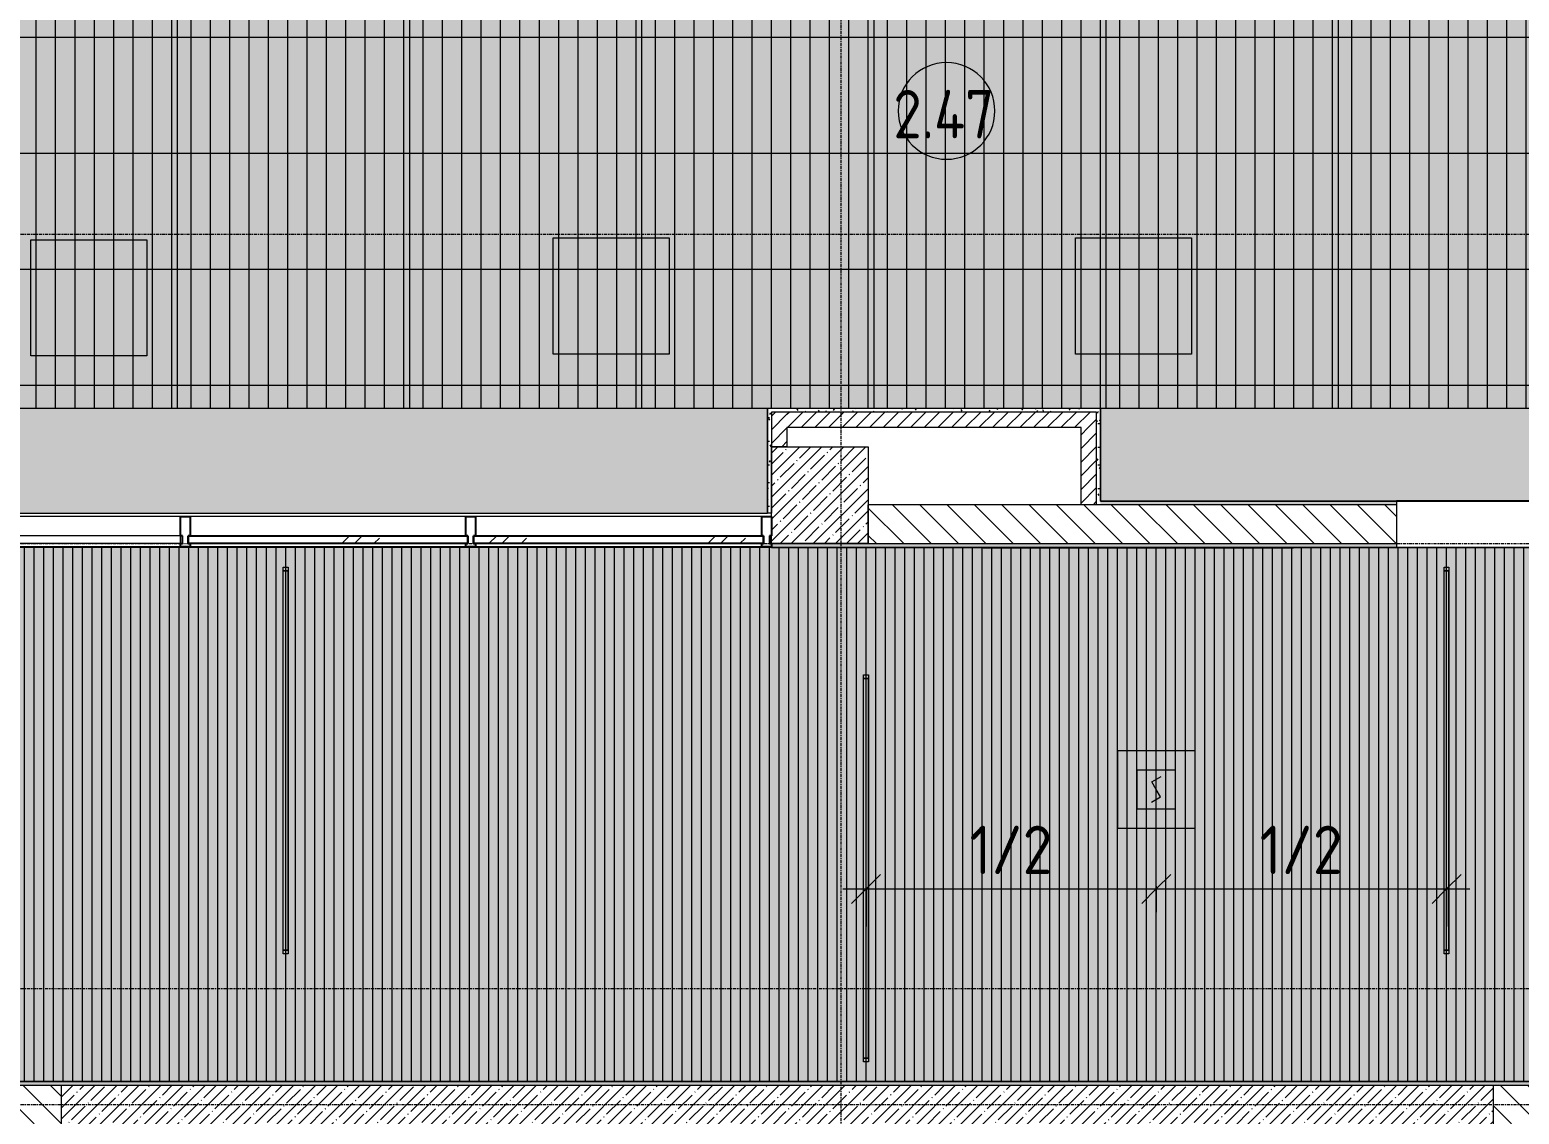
# Model space of a CAD drawing. Header units: millimetres. Extents: x 81548 to 272142, y -8553 to 29000.
# Drawn here: x 111766 to 119465, y 10450 to 16056 of the extents above; entities that cross this region are included whole.
import ezdxf

# ---------------------------------------------------------------- set-up
doc = ezdxf.new("R2010")
doc.units = ezdxf.units.MM
doc.linetypes.add('Осевая', pattern=[31.75, 6.35, -4.7625, 15.875, -4.7625])
for name, color, linetype, lineweight in [('A-ANNO-DIMS', 7, 'Continuous', 9), ('A-ANNO-DIMS-100', 7, 'Continuous', 9), ('A-AREA-IDEN', 7, 'Continuous', 9), ('A-CLNG-PATT', 7, 'Continuous', 9), ('A-GLAZ-CURT', 7, 'Continuous', 9), ('A-GLAZ-CURT-1', 7, 'Continuous', 25), ('A-GLAZ-CWMG', 7, 'Continuous', 9), ('A-GLAZ-CWMG-1', 7, 'Continuous', 25), ('A-WALL', 7, 'Continuous', 9), ('I-WALL', 7, 'Continuous', 9), ('Q-SPCQ', 7, 'Continuous', 9), ('Оси-2', 7, 'Осевая', 9)]:
    doc.layers.add(name, color=color, linetype=linetype, lineweight=lineweight)
for name, color, linetype, lineweight, true_color in [('A-ANNO-NOTE', 1, 'Continuous', 9, 0xff0000), ('A-CLNG-1', 7, 'Continuous', 9, 0xeaeaea), ('A-WALL-1', 7, 'Continuous', 9, 0x3c3c3c), ('A-WALL-FNSH-1', 7, 'Continuous', 9, 0x3c3c3c), ('E-LITE-EQPM-1', 7, 'Continuous', 9, 0xff8080), ('I-WALL-1', 7, 'Continuous', 9, 0x535353), ('Q-SPCQ-4', 1, 'Continuous', 9, 0xff0000), ('S-COLS-1', 9, 'Continuous', 9, 0x808080), ('S-COLS-2', 7, 'Continuous', 9, 0x3c3c3c)]:
    doc.layers.add(name, color=color, linetype=linetype, lineweight=lineweight, true_color=true_color)
doc.layers.add('A-CLNG-PATT-1', color=7, linetype='Continuous', lineweight=9, transparency=1)
doc.styles.add('GOST Common_1', font='GOST_Common.ttf', dxfattribs={"width": 0.9, "height": 250})
doc.styles.add('ISOCPEUR', font='isocpeur.ttf', dxfattribs={"width": 0.9, "height": 250})
doc.dimstyles.new('ISO-2_5_0_9К_БОЛЬШОЙ', dxfattribs={"dimscale": 304.8, "dimtxt": 248.995294, "dimasz": 0.492126, "dimexe": 0.393701, "dimexo": 0.984252, "dimgap": 0, "dimtad": 1, "dimdec": 0, "dimrnd": 10, "dimzin": 0, "dimdsep": 46, "dimtxsty": 'ISOCPEUR', "dimblk1": 'OBLIQUE', "dimblk2": 'OBLIQUE', "dimsah": 1, "dimcen": 0.09, "dimdle": 0.393701, "dimazin": 0, "dimtfac": 1, "dimtdec": 4, "dimtix": 1, "dimtmove": 0, "dimatfit": 3, "dimfxl": 1, "dimtvp": 1, "dimtolj": 1, "dimtzin": 0, "dimarcsym": 2})
pattern_1 = [(135, (0, 0), (-70.71068, -70.71068), [])]
pattern_2 = [(45, (0, 0), (-57.024626, 57.024626), []), (45, (57.025, 0), (-57.024626, 57.024626), [100.806, -20.161, 3.353, -16.808])]
pattern_3 = [(45, (0, 0), (-35.35534, 35.35534), [])]
pattern_4 = [(0, (0, 0), (121.92, 30.48), [10.058, -81.382, 10.058, -81.382, -487.68]), (0, (0, 0), (121.92, 30.48), [-182.88, 10.058, -172.822, 10.058, -81.382, -213.36]), (0, (0, 0), (121.92, 30.48), [-457.2, 10.058, -50.902, 10.058, -142.342]), (120, (45.72, 15.24), (-87.356454, 90.345817), [10.058, -81.382, 10.058, -81.382, -487.68]), (120, (45.72, 15.24), (-87.356454, 90.345817), [-182.88, 10.058, -172.822, 10.058, -81.382, -213.36]), (120, (45.72, 15.24), (-87.356454, 90.345817), [-457.2, 10.058, -50.902, 10.058, -142.342]), (240, (60.96, 76.2), (-34.563546, -120.825817), [10.058, -81.382, 10.058, -81.382, -487.68]), (240, (60.96, 76.2), (-34.563546, -120.825817), [-182.88, 10.058, -172.822, 10.058, -81.382, -213.36]), (240, (60.96, 76.2), (-34.563546, -120.825817), [-457.2, 10.058, -50.902, 10.058, -142.342])]

# ---------------------------------------------------------------- blocks, each defined once
blk = doc.blocks.new('Downlight - Strip - 2000 мм-27655400-Сводный план потолков 2 этажа в осях 23-33')
at = {"layer": 'E-LITE-EQPM-1'}
for p, q in [((-1000, -231.3), (-1000, -205.9)), ((-1000, -205.9), (-980.9, -205.9)), ((-980.9, -231.3), (-980.9, -205.9)), ((-980.9, -205.9), (981, -205.9)), ((-980.9, -205.9), (-980.9, -231.3)), ((-980.9, -231.3), (-980.9, -205.9)), ((-980.9, -205.9), (-980.9, -231.3)), ((-980.9, -205.9), (981, -205.9)), ((-980.9, -205.9), (981, -205.9)), ((981, -205.9), (981, -231.3)), ((981, -231.3), (981, -205.9)), ((981, -205.9), (1000, -205.9)), ((981, -231.3), (981, -205.9)), ((981, -205.9), (981, -231.3)), ((1000, -205.9), (1000, -231.3)), ((-980.9, -231.3), (-1000, -231.3)), ((981, -231.3), (-980.9, -231.3)), ((981, -231.3), (-980.9, -231.3)), ((-980.9, -231.3), (981, -231.3)), ((1000, -231.3), (981, -231.3))]:
    blk.add_line(p, q, dxfattribs=at)
blk = doc.blocks.new('Извещатель потолочный - Монтируемые на перекрытии-30351624-Сводный план потолков 2 этажа в осях 23-33')
at = {"layer": 'Q-SPCQ'}
for p, q in [((-300, 300), (-300, -100)), ((100, 300), (-300, 300)), ((100, -100), (100, 300)), ((0, 200), (-200, 200)), ((-200, 200), (-200, 0)), ((-122.5, 139), (-74.9, 166.5)), ((0, 0), (0, 200)), ((-100, 100), (-122.5, 139)), ((-77.5, 61), (-100, 100)), ((-200, 0), (0, 0)), ((-125.1, 33.5), (-77.5, 61)), ((-300, -100), (100, -100))]:
    blk.add_line(p, q, dxfattribs=at)
blk = doc.blocks.new('Системная панель - Стекло - 40мм-32428871-Сводный план потолков 2 этажа в осях 23-33')
at = {"layer": 'A-GLAZ-CURT'}
h = blk.add_hatch(dxfattribs=at)
h.set_pattern_fill('FP_34', color=256, style=0, pattern_type=2)
h.set_pattern_definition([(225, (114910, 13300), (282.8427, -282.8427), [200, -600]), (225, (115110, 13400), (282.8427, -282.8427), [600, -200]), (225, (114710, 13500), (282.8427, -282.8427), [200, -600])])
h.paths.add_polyline_path([(-749.5, 0), (-749.5, -40), (749.5, -40), (749.5, 0), (-275.7, 0)])
at = {"layer": 'A-GLAZ-CURT-1'}
for p, q in [((-749.5, -40), (-749.5, 0)), ((-749.5, 0), (749.5, 0)), ((749.5, 0), (749.5, -40)), ((749.5, -40), (-749.5, -40))]:
    blk.add_line(p, q, dxfattribs=at)
blk = doc.blocks.new('Прямоугольный импост - Импост структурный с накладкой - 160мм Темный-32428319-Сводный план потолков 2 этажа в осях 23-33')
at = {"layer": 'A-GLAZ-CWMG-1'}
for p, q in [((-50, 40), (-50, 140)), ((-50, 140), (0, 140)), ((0, 140), (0, 40)), ((-40, 40), (-50, 40)), ((-50, 0), (-40, 0)), ((-50, -17), (-50, 0)), ((-40, 0), (-40, 40)), ((0, 40), (-10, 40)), ((-10, 40), (-10, 0)), ((-10, 0), (0, 0)), ((0, 0), (0, -17)), ((0, -17), (-50, -17))]:
    blk.add_line(p, q, dxfattribs=at)
blk = doc.blocks.new('Прямоугольный импост - Импост структурный с накладкой - 160мм Темный-32428733-Сводный план потолков 2 этажа в осях 23-33')
at = {"layer": 'A-GLAZ-CWMG'}
for p, q in [((112545.5, 13540), (111100.5, 13540)), ((111100.5, 13440), (111100.5, 13400)), ((112545.5, 13440), (111100.5, 13440)), ((112545.5, 13400), (111100.5, 13400)), ((112545.5, 13400), (112545.5, 13440)), ((112545.5, 13383), (111100.5, 13383))]:
    blk.add_line(p, q, dxfattribs=at)
blk = doc.blocks.new('Прямоугольный импост - Импост структурный с накладкой - 160мм Темный-32428850-Сводный план потолков 2 этажа в осях 23-33')
at = {"layer": 'A-GLAZ-CWMG'}
for p, q in [((115549.5, 13540), (114070.5, 13540)), ((115549.5, 13383), (114070.5, 13383))]:
    blk.add_line(p, q, dxfattribs=at)
blk = doc.blocks.new('Системная панель - Стекло - 40мм-32428872-Сводный план потолков 2 этажа в осях 23-33')
at = {"layer": 'A-GLAZ-CURT'}
h = blk.add_hatch(dxfattribs=at)
h.set_pattern_fill('FP_35', color=256, style=0, pattern_type=2)
h.set_pattern_definition([(225, (113408, 13300), (282.8427, -282.8427), [200, -600]), (225, (113608, 13400), (282.8427, -282.8427), [600, -200]), (225, (113208, 13500), (282.8427, -282.8427), [200, -600])])
h.paths.add_polyline_path([(-722.5, 0), (-722.5, -40), (722.5, -40), (722.5, 0), (-506.1, 0)])
at = {"layer": 'A-GLAZ-CURT-1'}
for p, q in [((-722.5, -40), (-722.5, 0)), ((-722.5, 0), (722.5, 0)), ((722.5, 0), (722.5, -40)), ((722.5, -40), (-722.5, -40))]:
    blk.add_line(p, q, dxfattribs=at)
blk = doc.blocks.new('Прямоугольный импост - Импост структурный с накладкой - 160мм Темный-32428852-Сводный план потолков 2 этажа в осях 23-33')
at = {"layer": 'A-GLAZ-CWMG'}
for p, q in [((114020.5, 13540), (112595.5, 13540)), ((114020.5, 13383), (112595.5, 13383))]:
    blk.add_line(p, q, dxfattribs=at)
blk = doc.blocks.new('Прямоугольный импост - Импост структурный с накладкой - 160мм Темный-32356291-Сводный план потолков 2 этажа в осях 23-33')
at = {"layer": 'A-GLAZ-CWMG-1'}
for p, q in [((25, 140), (-25, 140)), ((-25, 140), (-25, 40)), ((25, 40), (25, 140)), ((-25, 40), (-15, 40)), ((-15, 0), (-25, 0)), ((-25, 0), (-25, -17)), ((-15, 40), (-15, 0)), ((15, 0), (15, 40)), ((15, 40), (25, 40)), ((25, 0), (15, 0)), ((25, -17), (25, 0)), ((-25, -17), (25, -17))]:
    blk.add_line(p, q, dxfattribs=at)
blk = doc.blocks.new('Прямоугольный импост - Импост структурный с накладкой - 160мм Темный-30755836-Сводный план потолков 2 этажа в осях 23-33')
at = {"layer": 'A-GLAZ-CWMG-1'}
for p, q in [((25, 140), (-25, 140)), ((-25, 140), (-25, 40)), ((25, 40), (25, 140)), ((-25, 40), (-15, 40)), ((-15, 0), (-25, 0)), ((-25, 0), (-25, -17)), ((-15, 40), (-15, 0)), ((15, 0), (15, 40)), ((15, 40), (25, 40)), ((25, 0), (15, 0)), ((25, -17), (25, 0)), ((-25, -17), (25, -17))]:
    blk.add_line(p, q, dxfattribs=at)
blk = doc.blocks.new('DIMBLOCK119-Сводный план потолков 2 этажа в осях 23-33')
at = {"layer": 'A-ANNO-DIMS-100'}
for p, q in [((116089, 11420.9), (116089, 11734.8)), ((117589, 11629), (117589, 11494.8)), ((117589, 11614.8), (117589, 11629)), ((115969, 11614.8), (117589, 11614.8)), ((116089, 11614.8), (116089, 11420.9))]:
    blk.add_line(p, q, dxfattribs=at)
at = {"layer": 'A-ANNO-DIMS-100', "lineweight": 20}
for p, q in [((116089, 11614.8), (116164, 11689.8)), ((117589, 11614.8), (117664, 11689.8)), ((116089, 11614.8), (116014, 11539.8)), ((117589, 11614.8), (117514, 11539.8))]:
    blk.add_line(p, q, dxfattribs=at)
at = {"layer": 'A-ANNO-DIMS-100', "color": 0, "insert": (116623.5, 11941.5), "char_height": 250, "width": 517.144, "attachment_point": 1, "line_spacing_factor": 1.149209, "style": 'ISOCPEUR'}
blk.add_mtext('1/2', dxfattribs=at)
blk = doc.blocks.new('_Oblique')
at = {"color": 0, "linetype": 'ByBlock', "lineweight": -2}
blk.add_line((-0.5, -0.5), (0.5, 0.5), dxfattribs=at)
blk = doc.blocks.new('DIMBLOCK120-Сводный план потолков 2 этажа в осях 23-33')
at = {"layer": 'A-ANNO-DIMS-100'}
for p, q in [((119089, 11420.9), (119089, 11734.8)), ((117589, 11629), (117589, 11494.8)), ((117589, 11614.8), (117589, 11629)), ((117589, 11614.8), (119209, 11614.8)), ((119089, 11614.8), (119089, 11420.9))]:
    blk.add_line(p, q, dxfattribs=at)
at = {"layer": 'A-ANNO-DIMS-100', "lineweight": 20}
for p, q in [((117589, 11614.8), (117664, 11689.8)), ((119089, 11614.8), (119164, 11689.8)), ((117589, 11614.8), (117514, 11539.8)), ((119089, 11614.8), (119014, 11539.8))]:
    blk.add_line(p, q, dxfattribs=at)
at = {"layer": 'A-ANNO-DIMS-100', "color": 0, "insert": (118123.5, 11941.5), "char_height": 250, "width": 517.144, "attachment_point": 1, "line_spacing_factor": 1.149209, "style": 'ISOCPEUR'}
blk.add_mtext('1/2', dxfattribs=at)
blk = doc.blocks.new('Марка_Помещения - Номер-25198446-Сводный план потолков 2 этажа в осях 23-33')
at = {"layer": 'A-AREA-IDEN'}
for start, end in [(360, 180), (180, 360)]:
    blk.add_arc((0, 0), 2.5, start, end, dxfattribs=at)

msp = doc.modelspace()

# ---------------------------------------------------------------- hatches: boundary and pattern name
at = {"layer": 'A-CLNG-PATT'}
h = msp.add_hatch(dxfattribs=at)
h.set_pattern_fill('FP_27', color=256, style=0, pattern_type=2)
h.set_pattern_definition([(90, (0, 0), (-100, 6e-15), [])])
h.paths.add_polyline_path([(120172.3, 14101), (120660.6, 14101), (120660.6, 20724), (120150, 20724), (120150, 20728), (111071, 20728), (111071, 14101), (115085.7, 14101)])
h = msp.add_hatch(dxfattribs=at)
h.set_pattern_fill('FP_28', color=256, style=0, pattern_type=2)
h.set_pattern_definition([(0, (116130, 17217.75), (0, -600), []), (270, (116130, 17217.7), (-1200, -7e-14), [])])
h.paths.add_polyline_path([(120172.3, 14101), (120660.6, 14101), (120660.6, 20724), (120150, 20724), (120150, 20728), (111071, 20728), (111071, 14101), (115085.7, 14101)])
h = msp.add_hatch(dxfattribs=at)
h.set_pattern_fill('FP_23', color=256, style=0, pattern_type=2)
h.set_pattern_definition([(90, (107289, 14206.21), (50, -3e-15), [])])
h.paths.add_polyline_path([(121189, 10621), (121189, 12429), (120359, 12429), (120359, 13379), (98721, 13379), (98721, 11341), (100830, 11341), (100830, 10621), (120172.3, 10621)])
h.paths.add_polyline_path([(110884.9, 11801.5), (110836.6, 11813.7), (110795.4, 11835.4), (110758.8, 11868.1), (110731.9, 11907.1), (110714.7, 11952.9), (110712.1, 11974.1), (110709, 11951.4), (110692.5, 11907.8), (110665.1, 11868.1), (110629, 11836.2), (110586.3, 11813.7), (110539.5, 11802.2), (110491.3, 11802.2), (110444.5, 11813.7), (110401.8, 11836.2), (110362.9, 11872.1), (110338.3, 11907.8), (110321.2, 11952.9), (110315.4, 12000.8), (110321.2, 12048.6), (110338.3, 12093.7), (110365.7, 12133.4), (110401.8, 12165.3), (110444.5, 12187.8), (110491.3, 12199.3), (110539.5, 12199.3), (110586.3, 12187.8), (110629, 12165.3), (110665.1, 12133.4), (110692.5, 12093.7), (110709.7, 12047.9), (110712.2, 12026.6), (110715.4, 12049.4), (110731.9, 12092.9), (110759.3, 12132.6), (110795.4, 12164.6), (110838.1, 12187), (110884.9, 12198.5), (110933.1, 12198.5), (110979.9, 12187), (111022.6, 12164.6), (111058.7, 12132.6), (111086.1, 12092.9), (111103.2, 12047.9), (111109, 12000), (111103.2, 11952.1), (111086.1, 11907.1), (111058.7, 11867.4), (111022.6, 11835.4), (110979.9, 11813), (110933.1, 11801.5)])
at = {"layer": 'A-CLNG-PATT-1'}
h = msp.add_hatch(color=256, dxfattribs=at)
h.paths.add_polyline_path([(111270.8, 13557), (115580, 13557), (115579, 14101), (111071, 14101), (111071, 13557)])
h.paths.add_polyline_path([(117301.4, 13620), (120909, 13621), (120909, 13921), (121189, 13921), (121189, 18579), (120660.6, 18579), (120660.6, 14101), (117301.4, 14101), (117301.4, 13687.6)])
h.paths.add_polyline_path([(120680.6, 19121), (121190, 19121), (121189, 20724), (120660.6, 20724), (120660.6, 19121)])
h.paths.add_polyline_path([(118536.5, 20728), (120129.2, 20728), (120129.2, 21129), (118536.5, 21129), (118536.5, 20871.1)])
h.paths.add_polyline_path([(115350.4, 20728), (115350.4, 21129), (111071, 21129), (111071, 20728), (115085.7, 20728)])
h.paths.add_polyline_path([(118134.5, 20728), (118134.5, 21129), (116121.4, 21129), (116121.4, 20728), (117629, 20728)])
for points in [[(120660.6, 14101), (120660.6, 20724), (120150, 20724), (120150, 20727), (111072, 20727), (111072, 14101), (120172.3, 14101)], [(120172.3, 14100), (120660.6, 14101), (120660.6, 20724), (120150, 20724), (120150, 20727), (111072, 20727), (111072, 14100), (117301.4, 14100)]]:
    msp.add_hatch(color=256, dxfattribs=at).paths.add_polyline_path(points)
h = msp.add_hatch(color=256, dxfattribs=at)
h.paths.add_polyline_path([(121190, 10620), (121189, 12430), (120360, 12430), (120359, 13380), (98720, 13379), (98721, 11340), (100829, 11340), (100830, 10620), (121189.5, 10620)])
h.paths.add_polyline_path([(110884.9, 11801.5), (110836.6, 11813.7), (110795.4, 11835.4), (110758.8, 11868.1), (110731.9, 11907.1), (110714.7, 11952.9), (110712.1, 11974.1), (110709, 11951.4), (110692.5, 11907.8), (110665.1, 11868.1), (110629, 11836.2), (110586.3, 11813.7), (110539.5, 11802.2), (110491.3, 11802.2), (110444.5, 11813.7), (110401.8, 11836.2), (110362.9, 11872.1), (110338.3, 11907.8), (110321.2, 11952.9), (110315.4, 12000.8), (110321.2, 12048.6), (110338.3, 12093.7), (110365.7, 12133.4), (110401.8, 12165.3), (110444.5, 12187.8), (110491.3, 12199.3), (110539.5, 12199.3), (110586.3, 12187.8), (110629, 12165.3), (110665.1, 12133.4), (110692.5, 12093.7), (110709.7, 12047.9), (110712.2, 12026.6), (110715.4, 12049.4), (110731.9, 12092.9), (110759.3, 12132.6), (110795.4, 12164.6), (110838.1, 12187), (110884.9, 12198.5), (110933.1, 12198.5), (110979.9, 12187), (111022.6, 12164.6), (111058.7, 12132.6), (111086.1, 12092.9), (111103.2, 12047.9), (111109, 12000), (111103.2, 11952.1), (111086.1, 11907.1), (111058.7, 11867.4), (111022.6, 11835.4), (110979.9, 11813), (110933.1, 11801.5)])
h = msp.add_hatch(color=256, dxfattribs=at)
h.paths.add_polyline_path([(121189, 10621), (121189, 12429), (120359, 12429), (120359, 13379), (98721, 13379), (98721, 11341), (100830, 11341), (100830, 10621), (120172.3, 10621)])
h.paths.add_polyline_path([(110884.9, 11801.5), (110836.6, 11813.7), (110795.4, 11835.4), (110758.8, 11868.1), (110731.9, 11907.1), (110714.7, 11952.9), (110712.1, 11974.1), (110709, 11951.4), (110692.5, 11907.8), (110665.1, 11868.1), (110629, 11836.2), (110586.3, 11813.7), (110539.5, 11802.2), (110491.3, 11802.2), (110444.5, 11813.7), (110401.8, 11836.2), (110362.9, 11872.1), (110338.3, 11907.8), (110321.2, 11952.9), (110315.4, 12000.8), (110321.2, 12048.6), (110338.3, 12093.7), (110365.7, 12133.4), (110401.8, 12165.3), (110444.5, 12187.8), (110491.3, 12199.3), (110539.5, 12199.3), (110586.3, 12187.8), (110629, 12165.3), (110665.1, 12133.4), (110692.5, 12093.7), (110709.7, 12047.9), (110712.2, 12026.6), (110715.4, 12049.4), (110731.9, 12092.9), (110759.3, 12132.6), (110795.4, 12164.6), (110838.1, 12187), (110884.9, 12198.5), (110933.1, 12198.5), (110979.9, 12187), (111022.6, 12164.6), (111058.7, 12132.6), (111086.1, 12092.9), (111103.2, 12047.9), (111109, 12000), (111103.2, 11952.1), (111086.1, 11907.1), (111058.7, 11867.4), (111022.6, 11835.4), (110979.9, 11813), (110933.1, 11801.5)])
at = {"layer": 'I-WALL'}
h = msp.add_hatch(dxfattribs=at)
h.set_pattern_fill('FP_20', color=256, style=0, pattern_type=2)
h.set_pattern_definition(pattern_4)
h.paths.add_polyline_path([(115580, 13557), (115600, 13557), (115600, 14100), (115580, 14100), (115580, 13687.6)])
h = msp.add_hatch(dxfattribs=at)
h.set_pattern_fill('FP_20', color=256, style=0, pattern_type=2)
h.set_pattern_definition(pattern_4)
h.paths.add_polyline_path([(117300.4, 14080), (117300.4, 14100), (115600, 14100), (115600, 14080), (117280.4, 14080)])
h = msp.add_hatch(dxfattribs=at)
h.set_pattern_fill('FP_5', color=256, style=0, pattern_type=2)
h.set_pattern_definition(pattern_3)
h.paths.add_polyline_path([(115680, 13900), (115680, 14080), (115600, 14080), (115600, 13900)])
h = msp.add_hatch(dxfattribs=at)
h.set_pattern_fill('FP_5', color=256, style=0, pattern_type=2)
h.set_pattern_definition(pattern_3)
h.paths.add_polyline_path([(117280.4, 14000), (117280.4, 14080), (115680, 14080), (115680, 14000), (117200.4, 14000)])
h = msp.add_hatch(dxfattribs=at)
h.set_pattern_fill('FP_20', color=256, style=0, pattern_type=2)
h.set_pattern_definition(pattern_4)
h.paths.add_polyline_path([(117280.4, 13600), (117300.4, 13600), (117300.4, 14080), (117280.4, 14080), (117280.4, 13687.6)])
h = msp.add_hatch(dxfattribs=at)
h.set_pattern_fill('FP_5', color=256, style=0, pattern_type=2)
h.set_pattern_definition(pattern_3)
h.paths.add_polyline_path([(117200.4, 13600), (117280.4, 13600), (117280.4, 14000), (117200.4, 14000), (117200.4, 13687.6)])
h = msp.add_hatch(dxfattribs=at)
h.set_pattern_fill('FP_4', color=256, style=0, pattern_type=2)
h.set_pattern_definition(pattern_1)
h.paths.add_polyline_path([(120360, 13400), (120930, 13400), (120930, 13600), (120280, 13600), (120280, 13400)])
h.paths.add_polyline_path([(118830, 13400), (118830, 13600), (116100.4, 13600), (116100.4, 13400), (117629, 13400)])
h = msp.add_hatch(dxfattribs=at)
h.set_pattern_fill('FP_20', color=256, style=0, pattern_type=2)
h.set_pattern_definition(pattern_4)
h.paths.add_polyline_path([(120930, 13600), (120930, 13620), (120280, 13620), (120280, 13600)])
h.paths.add_polyline_path([(117629, 13600), (118830, 13600), (118830, 13620), (117300.4, 13620), (117300.4, 13600)])
h = msp.add_hatch(dxfattribs=at)
h.set_pattern_fill('FP_20', color=256, style=0, pattern_type=2)
h.set_pattern_definition(pattern_4)
h.paths.add_polyline_path([(120360, 13380), (120360, 13400), (120280, 13400), (120280, 13380), (120359, 13380)])
h.paths.add_polyline_path([(118830, 13380), (118830, 13400), (115599.5, 13400), (115599.5, 13380), (117629, 13380)])
h = msp.add_hatch(dxfattribs=at)
h.set_pattern_fill('FP_20', color=256, style=0, pattern_type=2)
h.set_pattern_definition(pattern_4)
h.paths.add_polyline_path([(121190, 10600), (121189, 10620), (111180, 10620), (111180, 10600), (120172.3, 10600)])
h.paths.add_polyline_path([(109999.2, 10600), (110230, 10600), (110230, 10620), (109105, 10620), (109105, 10600)])
h.paths.add_polyline_path([(107455.9, 10600), (107705, 10600), (107705, 10620), (105095, 10620), (105095, 10600), (107130, 10600)])
h.paths.add_polyline_path([(103645, 10600), (103645, 10620), (100809, 10620), (100809, 10600), (102369.3, 10600)])
h = msp.add_hatch(dxfattribs=at)
h.set_pattern_fill('FP_4', color=256, style=0, pattern_type=2)
h.set_pattern_definition(pattern_1)
h.paths.add_polyline_path([(121210, 10400), (121210, 10600), (119330, 10600), (119330, 10400), (120172.3, 10400)])
h.paths.add_polyline_path([(111930, 10400), (111930, 10600), (111180, 10600), (111180, 10400), (111270.8, 10400)])
h.paths.add_polyline_path([(109650, 10400), (110230, 10400), (110230, 10600), (109105, 10600), (109105, 10400)])
h.paths.add_polyline_path([(107705, 10400), (107705, 10600), (107350, 10600), (107350, 10400), (107455.9, 10400)])
h = msp.add_hatch(dxfattribs=at)
h.set_pattern_fill('FP_2', color=256, style=0, pattern_type=2)
h.set_pattern_definition(pattern_2)
h.paths.add_polyline_path([(119330, 10380), (119330, 10600), (111930, 10600), (111930, 10380), (119250, 10380)])
at = {"layer": 'S-COLS-1'}
h = msp.add_hatch(dxfattribs=at)
h.set_pattern_fill('FP_2', color=256, style=0, pattern_type=2)
h.set_pattern_definition(pattern_2)
h.paths.add_polyline_path([(115600, 13400), (116100, 13400), (116100, 13900), (115600, 13900), (115600, 13687.6)])

# ---------------------------------------------------------------- linework, layer by layer
at = {"layer": 'A-ANNO-NOTE'}
for p, q in [((111771.4, 14971), (112371.4, 14971)), ((111771.4, 14371), (111771.4, 14971)), ((112371.4, 14971), (112371.4, 14371)), ((114471.4, 14980), (115071.4, 14980)), ((114471.4, 14380), (114471.4, 14980)), ((115071.4, 14980), (115071.4, 14380)), ((117171.4, 14980), (117771.4, 14980)), ((117171.4, 14380), (117171.4, 14980)), ((117771.4, 14980), (117771.4, 14380)), ((112371.4, 14371), (111771.4, 14371)), ((115071.4, 14380), (114471.4, 14380)), ((117771.4, 14380), (117171.4, 14380))]:
    msp.add_line(p, q, dxfattribs=at)
at = {"layer": 'A-CLNG-1'}
for p, q in [((111071, 14101), (120660.6, 14101)), ((111072, 14100), (117300.4, 14100)), ((117301.4, 13620), (117301.4, 14101)), ((117301.4, 14100), (120660.6, 14100)), ((111071, 13557), (115580, 13557)), ((117301.4, 13620), (120909, 13620)), ((120359, 13379), (98721, 13379)), ((115599.5, 13380), (111050.5, 13380)), ((100830, 10621), (121189, 10621))]:
    msp.add_line(p, q, dxfattribs=at)
at = {"layer": 'A-WALL'}
for p, q in [((117300.4, 13620), (117300.4, 14100)), ((118830, 13600), (116100.4, 13600)), ((115599.5, 13400), (118830, 13400)), ((111180, 10620), (121190, 10620)), ((111930, 6700), (111930, 10600))]:
    msp.add_line(p, q, dxfattribs=at)
at = {"layer": 'A-WALL-1'}
for p, q in [((115600, 14080), (115600, 13557)), ((117280.4, 14080), (115600, 14080)), ((117280.4, 13600), (117280.4, 14080)), ((115680, 14000), (115680, 13900)), ((117200.4, 14000), (115680, 14000)), ((117200.4, 13600), (117200.4, 14000)), ((115680, 13900), (115600, 13900)), ((115600, 13557), (115580, 13557)), ((116100.4, 13400), (116100.4, 13600)), ((117300.4, 13620), (117301.4, 13620)), ((118830, 13620), (118830, 13380)), ((115599.5, 13380), (115599.5, 13400)), ((115600, 13380), (115599.5, 13380)), ((111180, 10600), (121210, 10600)), ((119330, 10600), (119330, 5400))]:
    msp.add_line(p, q, dxfattribs=at)
at = {"layer": 'A-WALL-FNSH-1'}
for p, q in [((115579, 13555), (115579, 14101)), ((115580, 14100), (115580, 13555)), ((115580, 13555), (115579, 13555)), ((117301.4, 13621), (118830, 13621)), ((118830, 13621), (118830, 13620)), ((115600, 13380), (118830, 13380)), ((115600, 13379), (115600, 13380)), ((116449.3, 13378), (116449.3, 13379)), ((116693.3, 13378), (116449.3, 13378)), ((117321.9, 13379), (117321.9, 13378)), ((118298.6, 13379), (118298.6, 13378)), ((118830, 13380), (118830, 13379))]:
    msp.add_line(p, q, dxfattribs=at)
at = {"layer": 'I-WALL-1'}
for p, q in [((120280, 13621), (118830, 13621)), ((116644.3, 13378), (116644.3, 13379)), ((116693.3, 13378), (116693.3, 13379)), ((116693.3, 13378), (118298.6, 13378)), ((117074.9, 13378), (117074.9, 13379)), ((117095.8, 13378), (117095.8, 13379)), ((117592.7, 13378), (117592.7, 13379)), ((117632.6, 13378), (117632.6, 13379)), ((118046.8, 13379), (118046.8, 13378)), ((118086.8, 13379), (118086.8, 13378)), ((118162.3, 13378), (118162.3, 13379)), ((118307.7, 13379), (118307.7, 13378)), ((118353.6, 13379), (118353.6, 13378)), ((118830, 13380), (120280, 13380))]:
    msp.add_line(p, q, dxfattribs=at)
at = {"layer": 'S-COLS-2'}
for p, q in [((115600, 13400), (115600, 13900)), ((115600, 13900), (116100, 13900)), ((116100, 13900), (116100, 13400)), ((116100, 13400), (115600, 13400))]:
    msp.add_line(p, q, dxfattribs=at)
at = {"layer": 'Оси-2'}
for p, q in [((115960, 593.7), (115960, 19415.1)), ((84847.6, 15000), (122160, 15000)), ((84847.6, 13400), (122138, 13400)), ((84847.6, 11100), (122738, 11100)), ((86117.6, 10500), (122738, 10500))]:
    msp.add_line(p, q, dxfattribs=at)

# ---------------------------------------------------------------- block references
at = {"layer": 'A-AREA-IDEN', "xscale": 99.99999999999993, "yscale": 99.99999999999993, "zscale": 99.99999999999993}
msp.add_blockref('Марка_Помещения - Номер-25198446-Сводный план потолков 2 этажа в осях 23-33', (116504.7, 15636.7), dxfattribs=at)
at = {"layer": 'A-GLAZ-CURT', "rotation": 180}
for name, p in [('Системная панель - Стекло - 40мм-32428872-Сводный план потолков 2 этажа в осях 23-33', (113308, 13400)), ('Системная панель - Стекло - 40мм-32428871-Сводный план потолков 2 этажа в осях 23-33', (114810, 13400))]:
    msp.add_blockref(name, p, dxfattribs=at)
at = {"layer": 'A-GLAZ-CWMG'}
for name, p in [('Прямоугольный импост - Импост структурный с накладкой - 160мм Темный-32428733-Сводный план потолков 2 этажа в осях 23-33', (0, 0)), ('Прямоугольный импост - Импост структурный с накладкой - 160мм Темный-32428852-Сводный план потолков 2 этажа в осях 23-33', (0, 0)), ('Прямоугольный импост - Импост структурный с накладкой - 160мм Темный-32428850-Сводный план потолков 2 этажа в осях 23-33', (0, 0)), ('Прямоугольный импост - Импост структурный с накладкой - 160мм Темный-32428319-Сводный план потолков 2 этажа в осях 23-33', (115599.5, 13400))]:
    msp.add_blockref(name, p, dxfattribs=at)
at = {"layer": 'A-GLAZ-CWMG', "extrusion": (0, 0, -1)}
for name, p in [('Прямоугольный импост - Импост структурный с накладкой - 160мм Темный-32356291-Сводный план потолков 2 этажа в осях 23-33', (-112570.5, 13400)), ('Прямоугольный импост - Импост структурный с накладкой - 160мм Темный-30755836-Сводный план потолков 2 этажа в осях 23-33', (-114045.5, 13400))]:
    msp.add_blockref(name, p, dxfattribs=at)
at = {"layer": 'E-LITE-EQPM-1', "rotation": 89.9999999999999}
for p in [(112870.4, 12279), (118870.4, 12279), (115870.4, 11721)]:
    msp.add_blockref('Downlight - Strip - 2000 мм-27655400-Сводный план потолков 2 этажа в осях 23-33', p, dxfattribs=at)
at = {"layer": 'Q-SPCQ-4'}
msp.add_blockref('Извещатель потолочный - Монтируемые на перекрытии-30351624-Сводный план потолков 2 этажа в осях 23-33', (117689, 12029), dxfattribs=at)

# ---------------------------------------------------------------- texts
at = {"layer": 'A-AREA-IDEN', "insert": (116229.9, 15745.3), "char_height": 250, "width": 685.443, "attachment_point": 1, "style": 'GOST Common_1'}
msp.add_mtext('2.47', dxfattribs=at)

# ---------------------------------------------------------------- dimensions: what is measured, and where the dimension line sits
at = {"layer": 'A-ANNO-DIMS'}
for base, p1, p2, picture, middle in [((117589, 11614.8), (116089, 11720.9), (117589, 11929), 'DIMBLOCK119-Сводный план потолков 2 этажа в осях 23-33', (116839, 11739.8)), ((119089, 11614.8), (117589, 11929), (119089, 11720.9), 'DIMBLOCK120-Сводный план потолков 2 этажа в осях 23-33', (118339, 11739.8))]:
    dim = msp.add_linear_dim(base=base, p1=p1, p2=p2, text='1/2', dimstyle='ISO-2_5_0_9К_БОЛЬШОЙ', override={"dimpost": '<>', "dimfxl": 1514.364291}, dxfattribs=at)
    dim.commit()
    dim.dimension.update_dxf_attribs({"geometry": picture, "text_midpoint": middle})

doc.saveas('drawing.dxf')
